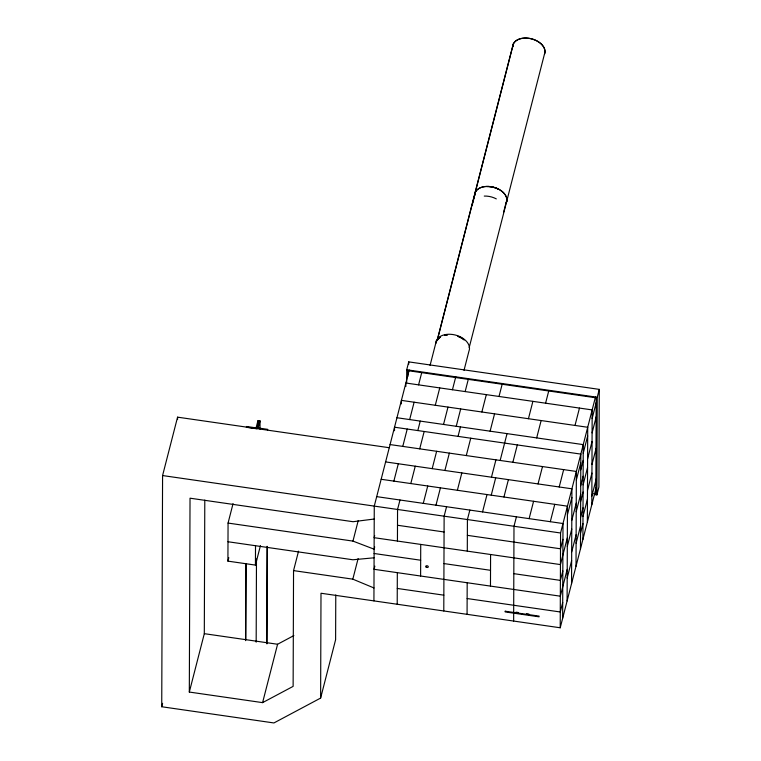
<?xml version="1.0" encoding="UTF-8"?>
<svg xmlns="http://www.w3.org/2000/svg" width="761" height="761" viewBox="0 0 761 761"><rect width="100%" height="100%" fill="white"/><g stroke="black" fill="none" stroke-linecap="round" stroke-linejoin="round"><path stroke-width="1.14" d="M335.772 594.931L335.611 639.697L320.619 698.075L273.922 722.95L161.732 706.75L162.578 475.549L177.57 417.161L389.261 447.715M177.56 419.53L177.57 417.161M298.55 551.145L293.546 570.607L293.128 686.374L262.593 702.631L189.318 692.053L190.031 498.189L353.037 521.713L374.222 519.031M189.318 692.053L204.309 633.675L204.795 500.091M260.443 545.637L255.439 565.1L227.919 561.133L228.062 523.073L233.056 503.611M245.584 640.648L245.87 563.597M245.784 639.858L246.069 563.996M255.439 565.1L255.515 545.713M256.172 642.17L256.476 559.002M257.912 423.135L257.922 420.766L258.978 420.919M260.005 429.175L260.034 420.881L258.978 420.728L256.952 428.814L246.364 427.282L246.574 426.493L256.096 427.872L257.922 420.766M266.75 643.511L267.111 546.312M266.949 643.901L267.311 546.702M320.619 698.075L320.999 593.247L560.22 627.777L596.272 487.335M373.927 600.886L374.269 506.103L409.218 369.998M394.521 430.716L394.531 427.206L580.824 454.098L580.472 548.881M397.213 604.244L397.328 572.653M397.442 541.061L397.556 509.461L399.991 499.996M401.408 403.891L401.418 400.381L587.711 427.273L587.359 522.056M405.86 386.531L405.87 383.021L592.172 409.913L591.82 504.695M406.669 382.697L406.716 369.76L408.743 361.875L599.268 389.375L598.917 487.021L596.89 494.916L594.541 494.574M407.753 376.571L407.772 370.636L596.186 397.832L595.834 494.041L593.494 493.708M408.733 364.224L408.743 361.875M420.614 576.01L420.728 544.419M443.787 610.969L444.129 516.186L446.564 506.721M467.073 614.327L467.187 582.736M467.302 551.145L467.416 519.544L469.851 510.079M490.474 586.094L490.588 554.503M513.646 621.052L513.675 613.157M513.675 612.434L513.989 526.27L516.424 516.805M560.22 627.777L560.562 532.995L595.511 396.89M562.645 618.303L562.997 523.53L376.705 496.638M567.107 600.952L567.449 506.17L381.156 479.278M571.559 583.592L571.911 488.809L385.618 461.917M576.02 566.232L576.362 471.449L390.07 444.567M582.907 539.406L583.249 444.624L396.957 417.732M596.89 494.916L597.252 397.261L599.268 389.375M161.732 706.75L162.607 703.316M260.034 420.881L258.217 427.986L267.739 429.356L267.539 430.146M227.919 561.133L228.804 557.699M262.593 702.631L277.584 644.253L293.87 635.578M374.697 546.893L374.117 549.185L352.961 541.1L358.25 520.495M373.974 587.958L352.819 579.159L358.117 558.555M374.697 535.592L374.155 537.694L560.448 564.586L567.335 537.761M393.865 481.114L398.317 463.753M402.778 446.393L407.23 429.042M409.665 419.568L414.117 402.208M418.579 384.857L421.642 372.919M374.85 566.136L374.041 569.295L560.334 596.186L567.221 569.352M430.06 365.423L436.434 340.624M437.042 340.823L513.209 44.167M437.423 339.701L513.295 44.195M473.275 201.009L474.35 196.804M417.818 430.564L420.243 421.099M410.797 483.558L415.259 466.198M419.711 448.838L424.172 431.487M435.292 405.271L439.744 387.91M423.278 503.354L427.73 486.003M432.191 468.643L436.643 451.283M443.53 424.457L447.991 407.097M452.443 389.746L455.791 376.724M503.658 212.062L506.084 202.597A16.162 10.587 14.4 0 0 506.636 199.886M469.195 347.577L544.4 54.345A16.4 10.74 14.4 0 0 530.988 38.735A16.4 10.74 14.4 0 0 512.733 46.944M464.001 370.388L468.919 351.23A17.132 11.215 14.4 0 0 454.916 334.926A17.132 11.215 14.4 0 0 435.844 343.496M435.977 505.19L440.438 487.83M444.89 470.479L449.351 453.118M456.239 426.293L460.69 408.933M465.152 391.573L468.491 378.559M458.036 436.376L460.472 426.902M457.371 490.274L461.832 472.923M466.284 455.563L470.745 438.203M481.865 411.986L486.317 394.636M490.103 431.183L494.564 413.822M499.016 396.462L502.365 383.449M482.55 511.915L487.011 494.555M491.463 477.195L495.925 459.844M491.245 495.164L495.696 477.813M500.158 460.453L507.045 433.627M503.944 497L508.405 479.639M512.857 462.288L517.318 444.928M528.438 418.712L532.89 401.351M536.676 437.908L541.138 420.548M545.589 403.187L548.662 391.259M529.123 518.641L533.585 501.28M538.037 483.92L542.498 466.56M550.298 521.694L554.75 504.334M559.211 486.973L563.663 469.623M575.012 425.437L579.463 408.077M567.421 514.788L571.882 497.428M576.334 480.067L580.795 462.707M583.221 453.242L587.682 435.882M592.134 418.531L596.31 402.255M562.94 539.321L560.505 548.795L467.359 535.344M580.767 469.889L583.192 460.424M592.087 432.885L596.263 416.619M571.796 520.4L576.248 503.05M580.71 485.689L583.135 476.224M587.597 458.864L592.048 441.504M567.306 546.379L571.758 529.019M576.22 511.668L580.672 494.308M583.107 484.833L587.559 467.482M562.826 570.921L560.391 580.386L513.818 573.661M580.653 501.489L583.078 492.015M591.963 464.486L596.148 448.21M571.682 552.001L576.134 534.641M580.595 517.28L583.021 507.815M587.482 490.455L591.934 473.095M567.192 577.97L571.644 560.619M576.106 543.259L580.557 525.899M582.993 516.434L587.444 499.073M562.702 602.512L560.277 611.977L467.13 598.536M580.529 533.081L582.964 523.616M591.849 496.077L596.31 478.717M595.834 494.041L596.358 492.015M374.079 557.803L352.895 559.773L227.996 541.746M406.716 369.76L597.252 397.261M162.578 475.549L560.562 532.995M397.499 525.261L444.072 531.987M228.062 523.073L352.961 541.1M374.098 553.494L420.671 560.22M443.958 563.578L490.531 570.303M293.546 570.607L352.819 579.159M397.271 588.453L443.844 595.169M515.996 612.177L518.346 612.519M526.583 613.708L528.933 614.051M204.309 633.675L277.584 644.253M474.655 195.273A16.4 10.74 14.4 0 1 492.9 187.063A16.485 10.797 14.4 0 1 506.398 202.702M506.312 202.673A16.4 10.74 14.4 0 0 492.9 187.063A16.485 10.797 14.4 0 0 474.569 195.263M474.883 195.301A16.162 10.587 14.4 0 1 475.13 193.465M486.688 186.597A16.162 10.587 14.4 0 1 498.731 189.413M512.648 46.925A16.485 10.797 14.4 0 1 530.997 38.678A16.485 10.797 14.4 0 1 544.476 54.364M472.457 204.776A16.162 10.587 14.4 0 1 473.009 202.065M484.262 196.072A16.162 10.587 14.4 0 1 496.305 198.887M437.546 340.005A16.4 10.74 14.4 0 1 440.362 337.123A16.485 10.797 14.4 0 0 437.47 339.977M445.585 335.097A16.4 10.74 14.4 0 1 447.544 334.83M464.096 339.844A16.4 10.74 14.4 0 0 457.884 336.324A16.485 10.797 14.4 0 1 464.153 339.815M444.614 335.24A16.485 10.797 14.4 0 1 447.516 334.773M505.209 611.216L505.209 611.93L539.073 616.819L539.083 616.106L505.209 611.216M426.131 567.078A1.294 0.847 14.4 0 0 428.262 566.993A1.294 0.847 14.4 0 0 426.702 565.718A1.294 0.847 14.4 0 0 426.131 567.078"/></g></svg>
